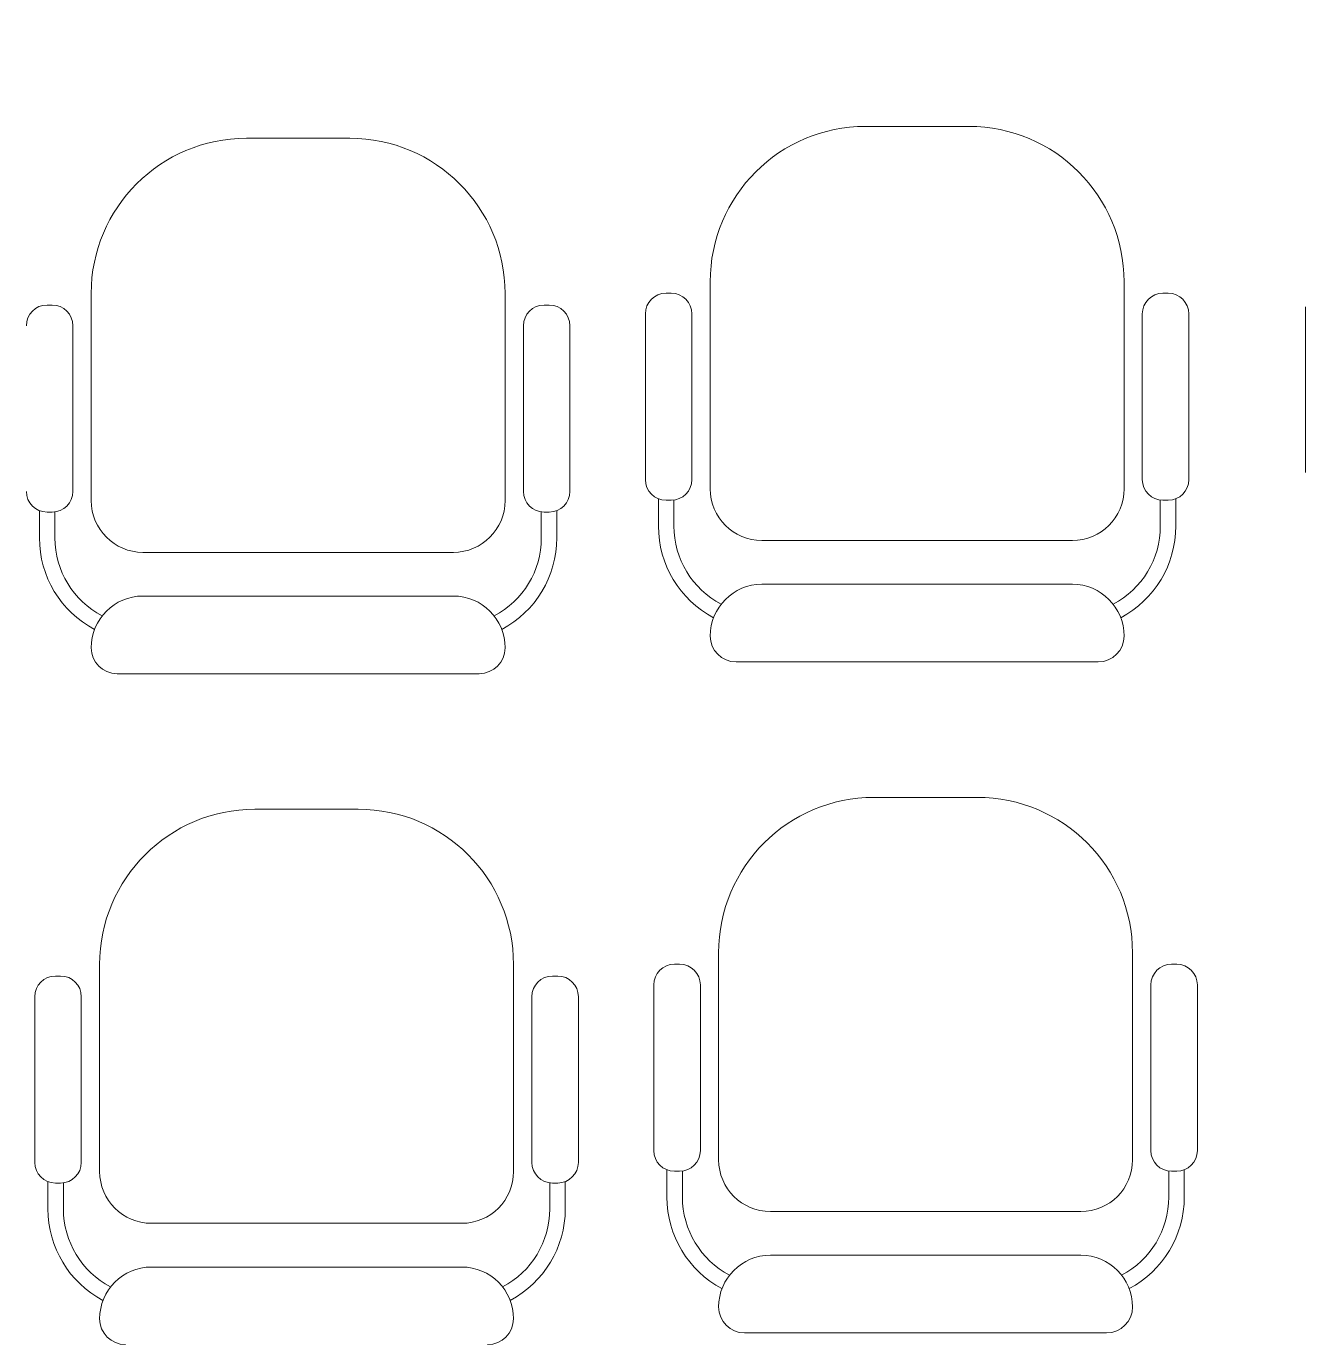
# Model space of a CAD drawing. Header units: millimetres. Extents: x -1911 to 4021, y -174 to 2851.
# Drawn here: x 599.8 to 733.3, y 1539 to 1676.5 of the extents above; entities that cross this region are included whole.
import ezdxf

# ---------------------------------------------------------------- set-up
doc = ezdxf.new("R2010")
doc.units = ezdxf.units.MM
doc.layers.add('ARREDI attrezzature - furniture', color=175, linetype='Continuous', lineweight=9)

msp = doc.modelspace()

# ---------------------------------------------------------------- linework, layer by layer
at = {"color": 2}
for radius in [700.64, 695.64]:
    msp.add_arc((919.42, 1408.43), radius, 2.45403, 177.54597, dxfattribs=at)
at = {"layer": 'ARREDI attrezzature - furniture'}
for p, q in [((698.15, 1666.06), (687.35, 1666.06)), ((698.15, 1666.06), (687.35, 1666.06)), ((698.15, 1666.06), (687.35, 1666.06)), ((698.15, 1666.06), (687.35, 1666.06)), ((698.15, 1666.06), (687.35, 1666.06)), ((698.15, 1666.06), (687.35, 1666.06)), ((633.54, 1664.83), (622.74, 1664.83)), ((633.54, 1664.83), (622.74, 1664.83)), ((633.54, 1664.83), (622.74, 1664.83)), ((633.54, 1664.83), (622.74, 1664.83)), ((633.54, 1664.83), (622.74, 1664.83)), ((633.54, 1664.83), (622.74, 1664.83)), ((671.15, 1649.86), (671.15, 1628.26)), ((671.15, 1649.86), (671.15, 1628.26)), ((671.15, 1649.86), (671.15, 1628.26)), ((671.15, 1649.86), (671.15, 1628.26)), ((671.15, 1649.86), (671.15, 1628.26)), ((671.15, 1649.86), (671.15, 1628.26)), ((714.35, 1628.26), (714.35, 1649.86)), ((714.35, 1628.26), (714.35, 1649.86)), ((714.35, 1628.26), (714.35, 1649.86)), ((714.35, 1628.26), (714.35, 1649.86)), ((714.35, 1628.26), (714.35, 1649.86)), ((714.35, 1628.26), (714.35, 1649.86)), ((606.54, 1648.63), (606.54, 1627.03)), ((606.54, 1648.63), (606.54, 1627.03)), ((606.54, 1648.63), (606.54, 1627.03)), ((606.54, 1648.63), (606.54, 1627.03)), ((606.54, 1648.63), (606.54, 1627.03)), ((606.54, 1648.63), (606.54, 1627.03)), ((649.74, 1627.03), (649.74, 1648.63)), ((649.74, 1627.03), (649.74, 1648.63)), ((649.74, 1627.03), (649.74, 1648.63)), ((649.74, 1627.03), (649.74, 1648.63)), ((649.74, 1627.03), (649.74, 1648.63)), ((649.74, 1627.03), (649.74, 1648.63)), ((667.08, 1648.66), (666.54, 1648.66)), ((667.08, 1648.66), (666.54, 1648.66)), ((667.08, 1648.66), (666.54, 1648.66)), ((667.08, 1648.66), (666.54, 1648.66)), ((667.08, 1648.66), (666.54, 1648.66)), ((667.08, 1648.66), (666.54, 1648.66)), ((718.41, 1648.66), (718.95, 1648.66)), ((718.41, 1648.66), (718.95, 1648.66)), ((718.41, 1648.66), (718.95, 1648.66)), ((718.41, 1648.66), (718.95, 1648.66)), ((718.41, 1648.66), (718.95, 1648.66)), ((718.41, 1648.66), (718.95, 1648.66)), ((602.47, 1647.43), (601.93, 1647.43)), ((602.47, 1647.43), (601.93, 1647.43)), ((602.47, 1647.43), (601.93, 1647.43)), ((602.47, 1647.43), (601.93, 1647.43)), ((602.47, 1647.43), (601.93, 1647.43)), ((602.47, 1647.43), (601.93, 1647.43)), ((653.81, 1647.43), (654.35, 1647.43)), ((653.81, 1647.43), (654.35, 1647.43)), ((653.81, 1647.43), (654.35, 1647.43)), ((653.81, 1647.43), (654.35, 1647.43)), ((653.81, 1647.43), (654.35, 1647.43)), ((653.81, 1647.43), (654.35, 1647.43)), ((664.38, 1646.5), (664.38, 1629.22)), ((664.38, 1646.5), (664.38, 1629.22)), ((664.38, 1646.5), (664.38, 1629.22)), ((664.38, 1646.5), (664.38, 1629.22)), ((664.38, 1646.5), (664.38, 1629.22)), ((664.38, 1646.5), (664.38, 1629.22)), ((669.24, 1629.22), (669.24, 1646.5)), ((669.24, 1629.22), (669.24, 1646.5)), ((669.24, 1629.22), (669.24, 1646.5)), ((669.24, 1629.22), (669.24, 1646.5)), ((669.24, 1629.22), (669.24, 1646.5)), ((669.24, 1629.22), (669.24, 1646.5)), ((716.25, 1629.22), (716.25, 1646.5)), ((716.25, 1629.22), (716.25, 1646.5)), ((716.25, 1629.22), (716.25, 1646.5)), ((716.25, 1629.22), (716.25, 1646.5)), ((716.25, 1629.22), (716.25, 1646.5)), ((716.25, 1629.22), (716.25, 1646.5)), ((721.11, 1646.5), (721.11, 1629.22)), ((721.11, 1646.5), (721.11, 1629.22)), ((721.11, 1646.5), (721.11, 1629.22)), ((721.11, 1646.5), (721.11, 1629.22)), ((721.11, 1646.5), (721.11, 1629.22)), ((721.11, 1646.5), (721.11, 1629.22)), ((733.3, 1647.24), (733.3, 1629.96)), ((733.3, 1647.24), (733.3, 1629.96)), ((733.3, 1647.24), (733.3, 1629.96)), ((733.3, 1647.24), (733.3, 1629.96)), ((733.3, 1647.24), (733.3, 1629.96)), ((733.3, 1647.24), (733.3, 1629.96)), ((604.63, 1627.99), (604.63, 1645.27)), ((604.63, 1627.99), (604.63, 1645.27)), ((604.63, 1627.99), (604.63, 1645.27)), ((604.63, 1627.99), (604.63, 1645.27)), ((604.63, 1627.99), (604.63, 1645.27)), ((604.63, 1627.99), (604.63, 1645.27)), ((651.65, 1627.99), (651.65, 1645.27)), ((651.65, 1627.99), (651.65, 1645.27)), ((651.65, 1627.99), (651.65, 1645.27)), ((651.65, 1627.99), (651.65, 1645.27)), ((651.65, 1627.99), (651.65, 1645.27)), ((651.65, 1627.99), (651.65, 1645.27)), ((656.51, 1645.27), (656.51, 1627.99)), ((656.51, 1645.27), (656.51, 1627.99)), ((656.51, 1645.27), (656.51, 1627.99)), ((656.51, 1645.27), (656.51, 1627.99)), ((656.51, 1645.27), (656.51, 1627.99)), ((656.51, 1645.27), (656.51, 1627.99)), ((665.75, 1624.36), (665.75, 1627.21)), ((665.75, 1624.36), (665.75, 1627.21)), ((665.75, 1624.36), (665.75, 1627.21)), ((665.75, 1624.36), (665.75, 1627.21)), ((665.75, 1624.36), (665.75, 1627.21)), ((665.75, 1624.36), (665.75, 1627.21)), ((666.54, 1627.06), (667.08, 1627.06)), ((666.54, 1627.06), (667.08, 1627.06)), ((666.54, 1627.06), (667.08, 1627.06)), ((666.54, 1627.06), (667.08, 1627.06)), ((666.54, 1627.06), (667.08, 1627.06)), ((666.54, 1627.06), (667.08, 1627.06)), ((667.37, 1624.36), (667.37, 1627.08)), ((667.37, 1624.36), (667.37, 1627.08)), ((667.37, 1624.36), (667.37, 1627.08)), ((667.37, 1624.36), (667.37, 1627.08)), ((667.37, 1624.36), (667.37, 1627.08)), ((667.37, 1624.36), (667.37, 1627.08)), ((718.13, 1624.36), (718.13, 1627.08)), ((718.13, 1624.36), (718.13, 1627.08)), ((718.13, 1624.36), (718.13, 1627.08)), ((718.13, 1624.36), (718.13, 1627.08)), ((718.13, 1624.36), (718.13, 1627.08)), ((718.13, 1624.36), (718.13, 1627.08)), ((718.95, 1627.06), (718.41, 1627.06)), ((718.95, 1627.06), (718.41, 1627.06)), ((718.95, 1627.06), (718.41, 1627.06)), ((718.95, 1627.06), (718.41, 1627.06)), ((718.95, 1627.06), (718.41, 1627.06)), ((718.95, 1627.06), (718.41, 1627.06)), ((719.75, 1624.36), (719.75, 1627.21)), ((719.75, 1624.36), (719.75, 1627.21)), ((719.75, 1624.36), (719.75, 1627.21)), ((719.75, 1624.36), (719.75, 1627.21)), ((719.75, 1624.36), (719.75, 1627.21)), ((719.75, 1624.36), (719.75, 1627.21)), ((601.14, 1623.13), (601.14, 1625.98)), ((601.14, 1623.13), (601.14, 1625.98)), ((601.14, 1623.13), (601.14, 1625.98)), ((601.14, 1623.13), (601.14, 1625.98)), ((601.14, 1623.13), (601.14, 1625.98)), ((601.14, 1623.13), (601.14, 1625.98)), ((601.93, 1625.83), (602.47, 1625.83)), ((601.93, 1625.83), (602.47, 1625.83)), ((601.93, 1625.83), (602.47, 1625.83)), ((601.93, 1625.83), (602.47, 1625.83)), ((601.93, 1625.83), (602.47, 1625.83)), ((601.93, 1625.83), (602.47, 1625.83)), ((602.76, 1623.13), (602.76, 1625.85)), ((602.76, 1623.13), (602.76, 1625.85)), ((602.76, 1623.13), (602.76, 1625.85)), ((602.76, 1623.13), (602.76, 1625.85)), ((602.76, 1623.13), (602.76, 1625.85)), ((602.76, 1623.13), (602.76, 1625.85)), ((653.52, 1623.13), (653.52, 1625.85)), ((653.52, 1623.13), (653.52, 1625.85)), ((653.52, 1623.13), (653.52, 1625.85)), ((653.52, 1623.13), (653.52, 1625.85)), ((653.52, 1623.13), (653.52, 1625.85)), ((653.52, 1623.13), (653.52, 1625.85)), ((654.35, 1625.83), (653.81, 1625.83)), ((654.35, 1625.83), (653.81, 1625.83)), ((654.35, 1625.83), (653.81, 1625.83)), ((654.35, 1625.83), (653.81, 1625.83)), ((654.35, 1625.83), (653.81, 1625.83)), ((654.35, 1625.83), (653.81, 1625.83)), ((655.14, 1623.13), (655.14, 1625.98)), ((655.14, 1623.13), (655.14, 1625.98)), ((655.14, 1623.13), (655.14, 1625.98)), ((655.14, 1623.13), (655.14, 1625.98)), ((655.14, 1623.13), (655.14, 1625.98)), ((655.14, 1623.13), (655.14, 1625.98)), ((611.94, 1621.63), (644.34, 1621.63)), ((611.94, 1621.63), (644.34, 1621.63)), ((611.94, 1621.63), (644.34, 1621.63)), ((611.94, 1621.63), (644.34, 1621.63)), ((611.94, 1621.63), (644.34, 1621.63)), ((611.94, 1621.63), (644.34, 1621.63)), ((676.55, 1622.86), (708.95, 1622.86)), ((676.55, 1622.86), (708.95, 1622.86)), ((676.55, 1622.86), (708.95, 1622.86)), ((676.55, 1622.86), (708.95, 1622.86)), ((676.55, 1622.86), (708.95, 1622.86)), ((676.55, 1622.86), (708.95, 1622.86)), ((708.95, 1618.3), (676.55, 1618.3)), ((708.95, 1618.3), (676.55, 1618.3)), ((708.95, 1618.3), (676.55, 1618.3)), ((708.95, 1618.3), (676.55, 1618.3)), ((708.95, 1618.3), (676.55, 1618.3)), ((708.95, 1618.3), (676.55, 1618.3)), ((644.34, 1617.07), (611.94, 1617.07)), ((644.34, 1617.07), (611.94, 1617.07)), ((644.34, 1617.07), (611.94, 1617.07)), ((644.34, 1617.07), (611.94, 1617.07)), ((644.34, 1617.07), (611.94, 1617.07)), ((644.34, 1617.07), (611.94, 1617.07)), ((671.15, 1612.9), (671.15, 1612.9)), ((671.15, 1612.9), (671.15, 1612.9)), ((671.15, 1612.9), (671.15, 1612.9)), ((714.35, 1612.9), (714.35, 1612.9)), ((714.35, 1612.9), (714.35, 1612.9)), ((714.35, 1612.9), (714.35, 1612.9)), ((606.54, 1611.67), (606.54, 1611.67)), ((606.54, 1611.67), (606.54, 1611.67)), ((606.54, 1611.67), (606.54, 1611.67)), ((649.74, 1611.67), (649.74, 1611.67)), ((649.74, 1611.67), (649.74, 1611.67)), ((649.74, 1611.67), (649.74, 1611.67)), ((673.85, 1610.2), (711.65, 1610.2)), ((673.85, 1610.2), (711.65, 1610.2)), ((673.85, 1610.2), (711.65, 1610.2)), ((673.85, 1610.2), (711.65, 1610.2)), ((609.24, 1608.97), (647.04, 1608.97)), ((609.24, 1608.97), (647.04, 1608.97)), ((609.24, 1608.97), (647.04, 1608.97)), ((609.24, 1608.97), (647.04, 1608.97)), ((699.03, 1596.06), (688.23, 1596.06)), ((699.03, 1596.06), (688.23, 1596.06)), ((699.03, 1596.06), (688.23, 1596.06)), ((699.03, 1596.06), (688.23, 1596.06)), ((699.03, 1596.06), (688.23, 1596.06)), ((699.03, 1596.06), (688.23, 1596.06)), ((634.42, 1594.83), (623.62, 1594.83)), ((634.42, 1594.83), (623.62, 1594.83)), ((634.42, 1594.83), (623.62, 1594.83)), ((634.42, 1594.83), (623.62, 1594.83)), ((634.42, 1594.83), (623.62, 1594.83)), ((634.42, 1594.83), (623.62, 1594.83)), ((672.03, 1579.86), (672.03, 1558.26)), ((672.03, 1579.86), (672.03, 1558.26)), ((672.03, 1579.86), (672.03, 1558.26)), ((672.03, 1579.86), (672.03, 1558.26)), ((672.03, 1579.86), (672.03, 1558.26)), ((672.03, 1579.86), (672.03, 1558.26)), ((715.23, 1558.26), (715.23, 1579.86)), ((715.23, 1558.26), (715.23, 1579.86)), ((715.23, 1558.26), (715.23, 1579.86)), ((715.23, 1558.26), (715.23, 1579.86)), ((715.23, 1558.26), (715.23, 1579.86)), ((715.23, 1558.26), (715.23, 1579.86)), ((607.42, 1578.63), (607.42, 1557.03)), ((607.42, 1578.63), (607.42, 1557.03)), ((607.42, 1578.63), (607.42, 1557.03)), ((607.42, 1578.63), (607.42, 1557.03)), ((607.42, 1578.63), (607.42, 1557.03)), ((607.42, 1578.63), (607.42, 1557.03)), ((650.62, 1557.03), (650.62, 1578.63)), ((650.62, 1557.03), (650.62, 1578.63)), ((650.62, 1557.03), (650.62, 1578.63)), ((650.62, 1557.03), (650.62, 1578.63)), ((650.62, 1557.03), (650.62, 1578.63)), ((650.62, 1557.03), (650.62, 1578.63)), ((667.96, 1578.66), (667.42, 1578.66)), ((667.96, 1578.66), (667.42, 1578.66)), ((667.96, 1578.66), (667.42, 1578.66)), ((667.96, 1578.66), (667.42, 1578.66)), ((667.96, 1578.66), (667.42, 1578.66)), ((667.96, 1578.66), (667.42, 1578.66)), ((719.3, 1578.66), (719.84, 1578.66)), ((719.3, 1578.66), (719.84, 1578.66)), ((719.3, 1578.66), (719.84, 1578.66)), ((719.3, 1578.66), (719.84, 1578.66)), ((719.3, 1578.66), (719.84, 1578.66)), ((719.3, 1578.66), (719.84, 1578.66)), ((603.35, 1577.43), (602.81, 1577.43)), ((603.35, 1577.43), (602.81, 1577.43)), ((603.35, 1577.43), (602.81, 1577.43)), ((603.35, 1577.43), (602.81, 1577.43)), ((603.35, 1577.43), (602.81, 1577.43)), ((603.35, 1577.43), (602.81, 1577.43)), ((654.69, 1577.43), (655.23, 1577.43)), ((654.69, 1577.43), (655.23, 1577.43)), ((654.69, 1577.43), (655.23, 1577.43)), ((654.69, 1577.43), (655.23, 1577.43)), ((654.69, 1577.43), (655.23, 1577.43)), ((654.69, 1577.43), (655.23, 1577.43)), ((665.26, 1576.5), (665.26, 1559.22)), ((665.26, 1576.5), (665.26, 1559.22)), ((665.26, 1576.5), (665.26, 1559.22)), ((665.26, 1576.5), (665.26, 1559.22)), ((665.26, 1576.5), (665.26, 1559.22)), ((665.26, 1576.5), (665.26, 1559.22)), ((670.12, 1559.22), (670.12, 1576.5)), ((670.12, 1559.22), (670.12, 1576.5)), ((670.12, 1559.22), (670.12, 1576.5)), ((670.12, 1559.22), (670.12, 1576.5)), ((670.12, 1559.22), (670.12, 1576.5)), ((670.12, 1559.22), (670.12, 1576.5)), ((717.14, 1559.22), (717.14, 1576.5)), ((717.14, 1559.22), (717.14, 1576.5)), ((717.14, 1559.22), (717.14, 1576.5)), ((717.14, 1559.22), (717.14, 1576.5)), ((717.14, 1559.22), (717.14, 1576.5)), ((717.14, 1559.22), (717.14, 1576.5)), ((722, 1576.5), (722, 1559.22)), ((722, 1576.5), (722, 1559.22)), ((722, 1576.5), (722, 1559.22)), ((722, 1576.5), (722, 1559.22)), ((722, 1576.5), (722, 1559.22)), ((722, 1576.5), (722, 1559.22)), ((600.65, 1575.27), (600.65, 1557.99)), ((600.65, 1575.27), (600.65, 1557.99)), ((600.65, 1575.27), (600.65, 1557.99)), ((600.65, 1575.27), (600.65, 1557.99)), ((600.65, 1575.27), (600.65, 1557.99)), ((600.65, 1575.27), (600.65, 1557.99)), ((605.51, 1557.99), (605.51, 1575.27)), ((605.51, 1557.99), (605.51, 1575.27)), ((605.51, 1557.99), (605.51, 1575.27)), ((605.51, 1557.99), (605.51, 1575.27)), ((605.51, 1557.99), (605.51, 1575.27)), ((605.51, 1557.99), (605.51, 1575.27)), ((652.53, 1557.99), (652.53, 1575.27)), ((652.53, 1557.99), (652.53, 1575.27)), ((652.53, 1557.99), (652.53, 1575.27)), ((652.53, 1557.99), (652.53, 1575.27)), ((652.53, 1557.99), (652.53, 1575.27)), ((652.53, 1557.99), (652.53, 1575.27)), ((657.39, 1575.27), (657.39, 1557.99)), ((657.39, 1575.27), (657.39, 1557.99)), ((657.39, 1575.27), (657.39, 1557.99)), ((657.39, 1575.27), (657.39, 1557.99)), ((657.39, 1575.27), (657.39, 1557.99)), ((657.39, 1575.27), (657.39, 1557.99)), ((666.63, 1554.36), (666.63, 1557.21)), ((666.63, 1554.36), (666.63, 1557.21)), ((666.63, 1554.36), (666.63, 1557.21)), ((666.63, 1554.36), (666.63, 1557.21)), ((666.63, 1554.36), (666.63, 1557.21)), ((666.63, 1554.36), (666.63, 1557.21)), ((667.42, 1557.06), (667.96, 1557.06)), ((667.42, 1557.06), (667.96, 1557.06)), ((667.42, 1557.06), (667.96, 1557.06)), ((667.42, 1557.06), (667.96, 1557.06)), ((667.42, 1557.06), (667.96, 1557.06)), ((667.42, 1557.06), (667.96, 1557.06)), ((668.25, 1554.36), (668.25, 1557.08)), ((668.25, 1554.36), (668.25, 1557.08)), ((668.25, 1554.36), (668.25, 1557.08)), ((668.25, 1554.36), (668.25, 1557.08)), ((668.25, 1554.36), (668.25, 1557.08)), ((668.25, 1554.36), (668.25, 1557.08)), ((719.01, 1554.36), (719.01, 1557.08)), ((719.01, 1554.36), (719.01, 1557.08)), ((719.01, 1554.36), (719.01, 1557.08)), ((719.01, 1554.36), (719.01, 1557.08)), ((719.01, 1554.36), (719.01, 1557.08)), ((719.01, 1554.36), (719.01, 1557.08)), ((719.84, 1557.06), (719.3, 1557.06)), ((719.84, 1557.06), (719.3, 1557.06)), ((719.84, 1557.06), (719.3, 1557.06)), ((719.84, 1557.06), (719.3, 1557.06)), ((719.84, 1557.06), (719.3, 1557.06)), ((719.84, 1557.06), (719.3, 1557.06)), ((720.63, 1554.36), (720.63, 1557.21)), ((720.63, 1554.36), (720.63, 1557.21)), ((720.63, 1554.36), (720.63, 1557.21)), ((720.63, 1554.36), (720.63, 1557.21)), ((720.63, 1554.36), (720.63, 1557.21)), ((720.63, 1554.36), (720.63, 1557.21)), ((602.02, 1553.13), (602.02, 1555.98)), ((602.02, 1553.13), (602.02, 1555.98)), ((602.02, 1553.13), (602.02, 1555.98)), ((602.02, 1553.13), (602.02, 1555.98)), ((602.02, 1553.13), (602.02, 1555.98)), ((602.02, 1553.13), (602.02, 1555.98)), ((602.81, 1555.83), (603.35, 1555.83)), ((602.81, 1555.83), (603.35, 1555.83)), ((602.81, 1555.83), (603.35, 1555.83)), ((602.81, 1555.83), (603.35, 1555.83)), ((602.81, 1555.83), (603.35, 1555.83)), ((602.81, 1555.83), (603.35, 1555.83)), ((603.64, 1553.13), (603.64, 1555.85)), ((603.64, 1553.13), (603.64, 1555.85)), ((603.64, 1553.13), (603.64, 1555.85)), ((603.64, 1553.13), (603.64, 1555.85)), ((603.64, 1553.13), (603.64, 1555.85)), ((603.64, 1553.13), (603.64, 1555.85)), ((654.4, 1553.13), (654.4, 1555.85)), ((654.4, 1553.13), (654.4, 1555.85)), ((654.4, 1553.13), (654.4, 1555.85)), ((654.4, 1553.13), (654.4, 1555.85)), ((654.4, 1553.13), (654.4, 1555.85)), ((654.4, 1553.13), (654.4, 1555.85)), ((655.23, 1555.83), (654.69, 1555.83)), ((655.23, 1555.83), (654.69, 1555.83)), ((655.23, 1555.83), (654.69, 1555.83)), ((655.23, 1555.83), (654.69, 1555.83)), ((655.23, 1555.83), (654.69, 1555.83)), ((655.23, 1555.83), (654.69, 1555.83)), ((656.02, 1553.13), (656.02, 1555.98)), ((656.02, 1553.13), (656.02, 1555.98)), ((656.02, 1553.13), (656.02, 1555.98)), ((656.02, 1553.13), (656.02, 1555.98)), ((656.02, 1553.13), (656.02, 1555.98)), ((656.02, 1553.13), (656.02, 1555.98)), ((677.43, 1552.86), (709.83, 1552.86)), ((677.43, 1552.86), (709.83, 1552.86)), ((677.43, 1552.86), (709.83, 1552.86)), ((677.43, 1552.86), (709.83, 1552.86)), ((677.43, 1552.86), (709.83, 1552.86)), ((677.43, 1552.86), (709.83, 1552.86)), ((612.82, 1551.63), (645.22, 1551.63)), ((612.82, 1551.63), (645.22, 1551.63)), ((612.82, 1551.63), (645.22, 1551.63)), ((612.82, 1551.63), (645.22, 1551.63)), ((612.82, 1551.63), (645.22, 1551.63)), ((612.82, 1551.63), (645.22, 1551.63)), ((709.83, 1548.3), (677.43, 1548.3)), ((709.83, 1548.3), (677.43, 1548.3)), ((709.83, 1548.3), (677.43, 1548.3)), ((709.83, 1548.3), (677.43, 1548.3)), ((709.83, 1548.3), (677.43, 1548.3)), ((709.83, 1548.3), (677.43, 1548.3)), ((645.22, 1547.07), (612.82, 1547.07)), ((645.22, 1547.07), (612.82, 1547.07)), ((645.22, 1547.07), (612.82, 1547.07)), ((645.22, 1547.07), (612.82, 1547.07)), ((645.22, 1547.07), (612.82, 1547.07)), ((645.22, 1547.07), (612.82, 1547.07)), ((672.03, 1542.9), (672.03, 1542.9)), ((672.03, 1542.9), (672.03, 1542.9)), ((672.03, 1542.9), (672.03, 1542.9)), ((715.23, 1542.9), (715.23, 1542.9)), ((715.23, 1542.9), (715.23, 1542.9)), ((715.23, 1542.9), (715.23, 1542.9)), ((607.42, 1541.67), (607.42, 1541.67)), ((607.42, 1541.67), (607.42, 1541.67)), ((607.42, 1541.67), (607.42, 1541.67)), ((650.62, 1541.67), (650.62, 1541.67)), ((650.62, 1541.67), (650.62, 1541.67)), ((650.62, 1541.67), (650.62, 1541.67)), ((674.73, 1540.2), (712.53, 1540.2)), ((674.73, 1540.2), (712.53, 1540.2)), ((674.73, 1540.2), (712.53, 1540.2)), ((674.73, 1540.2), (712.53, 1540.2))]:
    msp.add_line(p, q, dxfattribs=at)
for centre, radius, start, end in [((687.35, 1649.86), 16.2, 90, 180), ((687.35, 1649.86), 16.2, 90, 180), ((687.35, 1649.86), 16.2, 90, 180), ((687.35, 1649.86), 16.2, 90, 180), ((687.35, 1649.86), 16.2, 90, 180), ((687.35, 1649.86), 16.2, 90, 180), ((698.15, 1649.86), 16.2, 0, 90), ((698.15, 1649.86), 16.2, 0, 90), ((698.15, 1649.86), 16.2, 0, 90), ((698.15, 1649.86), 16.2, 0, 90), ((698.15, 1649.86), 16.2, 0, 90), ((698.15, 1649.86), 16.2, 0, 90), ((622.74, 1648.63), 16.2, 90, 180), ((622.74, 1648.63), 16.2, 90, 180), ((622.74, 1648.63), 16.2, 90, 180), ((622.74, 1648.63), 16.2, 90, 180), ((622.74, 1648.63), 16.2, 90, 180), ((622.74, 1648.63), 16.2, 90, 180), ((633.54, 1648.63), 16.2, 0, 90), ((633.54, 1648.63), 16.2, 0, 90), ((633.54, 1648.63), 16.2, 0, 90), ((633.54, 1648.63), 16.2, 0, 90), ((633.54, 1648.63), 16.2, 0, 90), ((633.54, 1648.63), 16.2, 0, 90), ((666.54, 1646.5), 2.16, 90, 180), ((666.54, 1646.5), 2.16, 90, 180), ((666.54, 1646.5), 2.16, 90, 180), ((666.54, 1646.5), 2.16, 90, 180), ((666.54, 1646.5), 2.16, 90, 180), ((666.54, 1646.5), 2.16, 90, 180), ((667.08, 1646.5), 2.16, 0, 90), ((667.08, 1646.5), 2.16, 0, 90), ((667.08, 1646.5), 2.16, 0, 90), ((667.08, 1646.5), 2.16, 0, 90), ((667.08, 1646.5), 2.16, 0, 90), ((667.08, 1646.5), 2.16, 0, 90), ((718.41, 1646.5), 2.16, 90, 180), ((718.41, 1646.5), 2.16, 90, 180), ((718.41, 1646.5), 2.16, 90, 180), ((718.41, 1646.5), 2.16, 90, 180), ((718.41, 1646.5), 2.16, 90, 180), ((718.41, 1646.5), 2.16, 90, 180), ((718.95, 1646.5), 2.16, 0, 90), ((718.95, 1646.5), 2.16, 0, 90), ((718.95, 1646.5), 2.16, 0, 90), ((718.95, 1646.5), 2.16, 0, 90), ((718.95, 1646.5), 2.16, 0, 90), ((718.95, 1646.5), 2.16, 0, 90), ((601.93, 1645.27), 2.16, 90, 180), ((601.93, 1645.27), 2.16, 90, 180), ((601.93, 1645.27), 2.16, 90, 180), ((601.93, 1645.27), 2.16, 90, 180), ((601.93, 1645.27), 2.16, 90, 180), ((601.93, 1645.27), 2.16, 90, 180), ((602.47, 1645.27), 2.16, 0, 90), ((602.47, 1645.27), 2.16, 0, 90), ((602.47, 1645.27), 2.16, 0, 90), ((602.47, 1645.27), 2.16, 0, 90), ((602.47, 1645.27), 2.16, 0, 90), ((602.47, 1645.27), 2.16, 0, 90), ((653.81, 1645.27), 2.16, 90, 180), ((653.81, 1645.27), 2.16, 90, 180), ((653.81, 1645.27), 2.16, 90, 180), ((653.81, 1645.27), 2.16, 90, 180), ((653.81, 1645.27), 2.16, 90, 180), ((653.81, 1645.27), 2.16, 90, 180), ((654.35, 1645.27), 2.16, 0, 90), ((654.35, 1645.27), 2.16, 0, 90), ((654.35, 1645.27), 2.16, 0, 90), ((654.35, 1645.27), 2.16, 0, 90), ((654.35, 1645.27), 2.16, 0, 90), ((654.35, 1645.27), 2.16, 0, 90), ((666.54, 1629.22), 2.16, 180, 270), ((666.54, 1629.22), 2.16, 180, 270), ((666.54, 1629.22), 2.16, 180, 270), ((666.54, 1629.22), 2.16, 180, 270), ((666.54, 1629.22), 2.16, 180, 270), ((666.54, 1629.22), 2.16, 180, 270), ((667.08, 1629.22), 2.16, 270, 0), ((667.08, 1629.22), 2.16, 270, 0), ((667.08, 1629.22), 2.16, 270, 0), ((667.08, 1629.22), 2.16, 270, 0), ((667.08, 1629.22), 2.16, 270, 0), ((667.08, 1629.22), 2.16, 270, 0), ((718.41, 1629.22), 2.16, 180, 270), ((718.41, 1629.22), 2.16, 180, 270), ((718.41, 1629.22), 2.16, 180, 270), ((718.41, 1629.22), 2.16, 180, 270), ((718.41, 1629.22), 2.16, 180, 270), ((718.41, 1629.22), 2.16, 180, 270), ((718.95, 1629.22), 2.16, 270, 0), ((718.95, 1629.22), 2.16, 270, 0), ((718.95, 1629.22), 2.16, 270, 0), ((718.95, 1629.22), 2.16, 270, 0), ((718.95, 1629.22), 2.16, 270, 0), ((718.95, 1629.22), 2.16, 270, 0), ((601.93, 1627.99), 2.16, 180, 270), ((601.93, 1627.99), 2.16, 180, 270), ((601.93, 1627.99), 2.16, 180, 270), ((601.93, 1627.99), 2.16, 180, 270), ((601.93, 1627.99), 2.16, 180, 270), ((601.93, 1627.99), 2.16, 180, 270), ((602.47, 1627.99), 2.16, 270, 0), ((602.47, 1627.99), 2.16, 270, 0), ((602.47, 1627.99), 2.16, 270, 0), ((602.47, 1627.99), 2.16, 270, 0), ((602.47, 1627.99), 2.16, 270, 0), ((602.47, 1627.99), 2.16, 270, 0), ((611.94, 1627.03), 5.4, 180, 270), ((611.94, 1627.03), 5.4, 180, 270), ((611.94, 1627.03), 5.4, 180, 270), ((611.94, 1627.03), 5.4, 180, 270), ((611.94, 1627.03), 5.4, 180, 270), ((611.94, 1627.03), 5.4, 180, 270), ((644.34, 1627.03), 5.4, 270, 360), ((644.34, 1627.03), 5.4, 270, 360), ((644.34, 1627.03), 5.4, 270, 360), ((644.34, 1627.03), 5.4, 270, 360), ((644.34, 1627.03), 5.4, 270, 360), ((644.34, 1627.03), 5.4, 270, 360), ((653.81, 1627.99), 2.16, 180, 270), ((653.81, 1627.99), 2.16, 180, 270), ((653.81, 1627.99), 2.16, 180, 270), ((653.81, 1627.99), 2.16, 180, 270), ((653.81, 1627.99), 2.16, 180, 270), ((653.81, 1627.99), 2.16, 180, 270), ((654.35, 1627.99), 2.16, 270, 0), ((654.35, 1627.99), 2.16, 270, 0), ((654.35, 1627.99), 2.16, 270, 0), ((654.35, 1627.99), 2.16, 270, 0), ((654.35, 1627.99), 2.16, 270, 0), ((654.35, 1627.99), 2.16, 270, 0), ((676.55, 1628.26), 5.4, 180, 270), ((676.55, 1628.26), 5.4, 180, 270), ((676.55, 1628.26), 5.4, 180, 270), ((676.55, 1628.26), 5.4, 180, 270), ((676.55, 1628.26), 5.4, 180, 270), ((676.55, 1628.26), 5.4, 180, 270), ((708.95, 1628.26), 5.4, 270, 360), ((708.95, 1628.26), 5.4, 270, 360), ((708.95, 1628.26), 5.4, 270, 360), ((708.95, 1628.26), 5.4, 270, 360), ((708.95, 1628.26), 5.4, 270, 360), ((708.95, 1628.26), 5.4, 270, 360), ((676.55, 1624.36), 10.8, 180, 242.1194), ((676.55, 1624.36), 10.8, 180, 242.1194), ((676.55, 1624.36), 10.8, 180, 242.1194), ((676.55, 1624.36), 10.8, 180, 242.1194), ((676.55, 1624.36), 10.8, 180, 242.1194), ((676.55, 1624.36), 10.8, 180, 242.1194), ((676.55, 1624.36), 9.18, 180, 242.3805), ((676.55, 1624.36), 9.18, 180, 242.3805), ((676.55, 1624.36), 9.18, 180, 242.3805), ((676.55, 1624.36), 9.18, 180, 242.3805), ((676.55, 1624.36), 9.18, 180, 242.3805), ((676.55, 1624.36), 9.18, 180, 242.3805), ((708.95, 1624.36), 9.18, 297.6195, 0), ((708.95, 1624.36), 9.18, 297.6195, 0), ((708.95, 1624.36), 9.18, 297.6195, 0), ((708.95, 1624.36), 9.18, 297.6195, 0), ((708.95, 1624.36), 9.18, 297.6195, 0), ((708.95, 1624.36), 9.18, 297.6195, 0), ((708.95, 1624.36), 10.8, 297.8806, 0), ((708.95, 1624.36), 10.8, 297.8806, 0), ((708.95, 1624.36), 10.8, 297.8806, 0), ((708.95, 1624.36), 10.8, 297.8806, 0), ((708.95, 1624.36), 10.8, 297.8806, 0), ((708.95, 1624.36), 10.8, 297.8806, 0), ((611.94, 1623.13), 10.8, 180, 242.1194), ((611.94, 1623.13), 10.8, 180, 242.1194), ((611.94, 1623.13), 10.8, 180, 242.1194), ((611.94, 1623.13), 10.8, 180, 242.1194), ((611.94, 1623.13), 10.8, 180, 242.1194), ((611.94, 1623.13), 10.8, 180, 242.1194), ((611.94, 1623.13), 9.18, 180, 242.3805), ((611.94, 1623.13), 9.18, 180, 242.3805), ((611.94, 1623.13), 9.18, 180, 242.3805), ((611.94, 1623.13), 9.18, 180, 242.3805), ((611.94, 1623.13), 9.18, 180, 242.3805), ((611.94, 1623.13), 9.18, 180, 242.3805), ((644.34, 1623.13), 9.18, 297.6195, 0), ((644.34, 1623.13), 9.18, 297.6195, 0), ((644.34, 1623.13), 9.18, 297.6195, 0), ((644.34, 1623.13), 9.18, 297.6195, 0), ((644.34, 1623.13), 9.18, 297.6195, 0), ((644.34, 1623.13), 9.18, 297.6195, 0), ((644.34, 1623.13), 10.8, 297.8806, 0), ((644.34, 1623.13), 10.8, 297.8806, 0), ((644.34, 1623.13), 10.8, 297.8806, 0), ((644.34, 1623.13), 10.8, 297.8806, 0), ((644.34, 1623.13), 10.8, 297.8806, 0), ((644.34, 1623.13), 10.8, 297.8806, 0), ((676.55, 1612.9), 5.4, 90, 180), ((676.55, 1612.9), 5.4, 90, 180), ((676.55, 1612.9), 5.4, 90, 180), ((676.55, 1612.9), 5.4, 90, 180), ((676.55, 1612.9), 5.4, 90, 180), ((676.55, 1612.9), 5.4, 90, 180), ((708.95, 1612.9), 5.4, 0, 90), ((708.95, 1612.9), 5.4, 0, 90), ((708.95, 1612.9), 5.4, 0, 90), ((708.95, 1612.9), 5.4, 0, 90), ((708.95, 1612.9), 5.4, 0, 90), ((708.95, 1612.9), 5.4, 0, 90), ((611.94, 1611.67), 5.4, 90, 180), ((611.94, 1611.67), 5.4, 90, 180), ((611.94, 1611.67), 5.4, 90, 180), ((611.94, 1611.67), 5.4, 90, 180), ((611.94, 1611.67), 5.4, 90, 180), ((611.94, 1611.67), 5.4, 90, 180), ((644.34, 1611.67), 5.4, 0, 90), ((644.34, 1611.67), 5.4, 0, 90), ((644.34, 1611.67), 5.4, 0, 90), ((644.34, 1611.67), 5.4, 0, 90), ((644.34, 1611.67), 5.4, 0, 90), ((644.34, 1611.67), 5.4, 0, 90), ((673.85, 1612.9), 2.7, 180, 270), ((673.85, 1612.9), 2.7, 180, 270), ((673.85, 1612.9), 2.7, 180, 270), ((673.85, 1612.9), 2.7, 180, 270), ((711.65, 1612.9), 2.7, 270, 360), ((711.65, 1612.9), 2.7, 270, 360), ((711.65, 1612.9), 2.7, 270, 360), ((711.65, 1612.9), 2.7, 270, 360), ((609.24, 1611.67), 2.7, 180, 270), ((609.24, 1611.67), 2.7, 180, 270), ((609.24, 1611.67), 2.7, 180, 270), ((647.04, 1611.67), 2.7, 270, 360), ((647.04, 1611.67), 2.7, 270, 360), ((647.04, 1611.67), 2.7, 270, 360), ((647.04, 1611.67), 2.7, 270, 360), ((688.23, 1579.86), 16.2, 90, 180), ((688.23, 1579.86), 16.2, 90, 180), ((688.23, 1579.86), 16.2, 90, 180), ((688.23, 1579.86), 16.2, 90, 180), ((688.23, 1579.86), 16.2, 90, 180), ((688.23, 1579.86), 16.2, 90, 180), ((699.03, 1579.86), 16.2, 0, 90), ((699.03, 1579.86), 16.2, 0, 90), ((699.03, 1579.86), 16.2, 0, 90), ((699.03, 1579.86), 16.2, 0, 90), ((699.03, 1579.86), 16.2, 0, 90), ((699.03, 1579.86), 16.2, 0, 90), ((623.62, 1578.63), 16.2, 90, 180), ((623.62, 1578.63), 16.2, 90, 180), ((623.62, 1578.63), 16.2, 90, 180), ((623.62, 1578.63), 16.2, 90, 180), ((623.62, 1578.63), 16.2, 90, 180), ((623.62, 1578.63), 16.2, 90, 180), ((634.42, 1578.63), 16.2, 0, 90), ((634.42, 1578.63), 16.2, 0, 90), ((634.42, 1578.63), 16.2, 0, 90), ((634.42, 1578.63), 16.2, 0, 90), ((634.42, 1578.63), 16.2, 0, 90), ((634.42, 1578.63), 16.2, 0, 90), ((667.42, 1576.5), 2.16, 90, 180), ((667.42, 1576.5), 2.16, 90, 180), ((667.42, 1576.5), 2.16, 90, 180), ((667.42, 1576.5), 2.16, 90, 180), ((667.42, 1576.5), 2.16, 90, 180), ((667.42, 1576.5), 2.16, 90, 180), ((667.96, 1576.5), 2.16, 0, 90), ((667.96, 1576.5), 2.16, 0, 90), ((667.96, 1576.5), 2.16, 0, 90), ((667.96, 1576.5), 2.16, 0, 90), ((667.96, 1576.5), 2.16, 0, 90), ((667.96, 1576.5), 2.16, 0, 90), ((719.3, 1576.5), 2.16, 90, 180), ((719.3, 1576.5), 2.16, 90, 180), ((719.3, 1576.5), 2.16, 90, 180), ((719.3, 1576.5), 2.16, 90, 180), ((719.3, 1576.5), 2.16, 90, 180), ((719.3, 1576.5), 2.16, 90, 180), ((719.84, 1576.5), 2.16, 0, 90), ((719.84, 1576.5), 2.16, 0, 90), ((719.84, 1576.5), 2.16, 0, 90), ((719.84, 1576.5), 2.16, 0, 90), ((719.84, 1576.5), 2.16, 0, 90), ((719.84, 1576.5), 2.16, 0, 90), ((602.81, 1575.27), 2.16, 90, 180), ((602.81, 1575.27), 2.16, 90, 180), ((602.81, 1575.27), 2.16, 90, 180), ((602.81, 1575.27), 2.16, 90, 180), ((602.81, 1575.27), 2.16, 90, 180), ((602.81, 1575.27), 2.16, 90, 180), ((603.35, 1575.27), 2.16, 0, 90), ((603.35, 1575.27), 2.16, 0, 90), ((603.35, 1575.27), 2.16, 0, 90), ((603.35, 1575.27), 2.16, 0, 90), ((603.35, 1575.27), 2.16, 0, 90), ((603.35, 1575.27), 2.16, 0, 90), ((654.69, 1575.27), 2.16, 90, 180), ((654.69, 1575.27), 2.16, 90, 180), ((654.69, 1575.27), 2.16, 90, 180), ((654.69, 1575.27), 2.16, 90, 180), ((654.69, 1575.27), 2.16, 90, 180), ((654.69, 1575.27), 2.16, 90, 180), ((655.23, 1575.27), 2.16, 0, 90), ((655.23, 1575.27), 2.16, 0, 90), ((655.23, 1575.27), 2.16, 0, 90), ((655.23, 1575.27), 2.16, 0, 90), ((655.23, 1575.27), 2.16, 0, 90), ((655.23, 1575.27), 2.16, 0, 90), ((667.42, 1559.22), 2.16, 180, 270), ((667.42, 1559.22), 2.16, 180, 270), ((667.42, 1559.22), 2.16, 180, 270), ((667.42, 1559.22), 2.16, 180, 270), ((667.42, 1559.22), 2.16, 180, 270), ((667.42, 1559.22), 2.16, 180, 270), ((667.96, 1559.22), 2.16, 270, 0), ((667.96, 1559.22), 2.16, 270, 0), ((667.96, 1559.22), 2.16, 270, 0), ((667.96, 1559.22), 2.16, 270, 0), ((667.96, 1559.22), 2.16, 270, 0), ((667.96, 1559.22), 2.16, 270, 0), ((677.43, 1558.26), 5.4, 180, 270), ((677.43, 1558.26), 5.4, 180, 270), ((677.43, 1558.26), 5.4, 180, 270), ((677.43, 1558.26), 5.4, 180, 270), ((677.43, 1558.26), 5.4, 180, 270), ((677.43, 1558.26), 5.4, 180, 270), ((709.83, 1558.26), 5.4, 270, 360), ((709.83, 1558.26), 5.4, 270, 360), ((709.83, 1558.26), 5.4, 270, 360), ((709.83, 1558.26), 5.4, 270, 360), ((709.83, 1558.26), 5.4, 270, 360), ((709.83, 1558.26), 5.4, 270, 360), ((719.3, 1559.22), 2.16, 180, 270), ((719.3, 1559.22), 2.16, 180, 270), ((719.3, 1559.22), 2.16, 180, 270), ((719.3, 1559.22), 2.16, 180, 270), ((719.3, 1559.22), 2.16, 180, 270), ((719.3, 1559.22), 2.16, 180, 270), ((719.84, 1559.22), 2.16, 270, 0), ((719.84, 1559.22), 2.16, 270, 0), ((719.84, 1559.22), 2.16, 270, 0), ((719.84, 1559.22), 2.16, 270, 0), ((719.84, 1559.22), 2.16, 270, 0), ((719.84, 1559.22), 2.16, 270, 0), ((602.81, 1557.99), 2.16, 180, 270), ((602.81, 1557.99), 2.16, 180, 270), ((602.81, 1557.99), 2.16, 180, 270), ((602.81, 1557.99), 2.16, 180, 270), ((602.81, 1557.99), 2.16, 180, 270), ((602.81, 1557.99), 2.16, 180, 270), ((603.35, 1557.99), 2.16, 270, 0), ((603.35, 1557.99), 2.16, 270, 0), ((603.35, 1557.99), 2.16, 270, 0), ((603.35, 1557.99), 2.16, 270, 0), ((603.35, 1557.99), 2.16, 270, 0), ((603.35, 1557.99), 2.16, 270, 0), ((612.82, 1557.03), 5.4, 180, 270), ((612.82, 1557.03), 5.4, 180, 270), ((612.82, 1557.03), 5.4, 180, 270), ((612.82, 1557.03), 5.4, 180, 270), ((612.82, 1557.03), 5.4, 180, 270), ((612.82, 1557.03), 5.4, 180, 270), ((645.22, 1557.03), 5.4, 270, 360), ((645.22, 1557.03), 5.4, 270, 360), ((645.22, 1557.03), 5.4, 270, 360), ((645.22, 1557.03), 5.4, 270, 360), ((645.22, 1557.03), 5.4, 270, 360), ((645.22, 1557.03), 5.4, 270, 360), ((654.69, 1557.99), 2.16, 180, 270), ((654.69, 1557.99), 2.16, 180, 270), ((654.69, 1557.99), 2.16, 180, 270), ((654.69, 1557.99), 2.16, 180, 270), ((654.69, 1557.99), 2.16, 180, 270), ((654.69, 1557.99), 2.16, 180, 270), ((655.23, 1557.99), 2.16, 270, 0), ((655.23, 1557.99), 2.16, 270, 0), ((655.23, 1557.99), 2.16, 270, 0), ((655.23, 1557.99), 2.16, 270, 0), ((655.23, 1557.99), 2.16, 270, 0), ((655.23, 1557.99), 2.16, 270, 0), ((677.43, 1554.36), 10.8, 180, 242.1194), ((677.43, 1554.36), 10.8, 180, 242.1194), ((677.43, 1554.36), 10.8, 180, 242.1194), ((677.43, 1554.36), 10.8, 180, 242.1194), ((677.43, 1554.36), 10.8, 180, 242.1194), ((677.43, 1554.36), 10.8, 180, 242.1194), ((677.43, 1554.36), 9.18, 180, 242.3805), ((677.43, 1554.36), 9.18, 180, 242.3805), ((677.43, 1554.36), 9.18, 180, 242.3805), ((677.43, 1554.36), 9.18, 180, 242.3805), ((677.43, 1554.36), 9.18, 180, 242.3805), ((677.43, 1554.36), 9.18, 180, 242.3805), ((709.83, 1554.36), 9.18, 297.6195, 0), ((709.83, 1554.36), 9.18, 297.6195, 0), ((709.83, 1554.36), 9.18, 297.6195, 0), ((709.83, 1554.36), 9.18, 297.6195, 0), ((709.83, 1554.36), 9.18, 297.6195, 0), ((709.83, 1554.36), 9.18, 297.6195, 0), ((709.83, 1554.36), 10.8, 297.8806, 0), ((709.83, 1554.36), 10.8, 297.8806, 0), ((709.83, 1554.36), 10.8, 297.8806, 0), ((709.83, 1554.36), 10.8, 297.8806, 0), ((709.83, 1554.36), 10.8, 297.8806, 0), ((709.83, 1554.36), 10.8, 297.8806, 0), ((612.82, 1553.13), 10.8, 180, 242.1194), ((612.82, 1553.13), 10.8, 180, 242.1194), ((612.82, 1553.13), 10.8, 180, 242.1194), ((612.82, 1553.13), 10.8, 180, 242.1194), ((612.82, 1553.13), 10.8, 180, 242.1194), ((612.82, 1553.13), 10.8, 180, 242.1194), ((612.82, 1553.13), 9.18, 180, 242.3805), ((612.82, 1553.13), 9.18, 180, 242.3805), ((612.82, 1553.13), 9.18, 180, 242.3805), ((612.82, 1553.13), 9.18, 180, 242.3805), ((612.82, 1553.13), 9.18, 180, 242.3805), ((612.82, 1553.13), 9.18, 180, 242.3805), ((645.22, 1553.13), 9.18, 297.6195, 0), ((645.22, 1553.13), 9.18, 297.6195, 0), ((645.22, 1553.13), 9.18, 297.6195, 0), ((645.22, 1553.13), 9.18, 297.6195, 0), ((645.22, 1553.13), 9.18, 297.6195, 0), ((645.22, 1553.13), 9.18, 297.6195, 0), ((645.22, 1553.13), 10.8, 297.8806, 0), ((645.22, 1553.13), 10.8, 297.8806, 0), ((645.22, 1553.13), 10.8, 297.8806, 0), ((645.22, 1553.13), 10.8, 297.8806, 0), ((645.22, 1553.13), 10.8, 297.8806, 0), ((645.22, 1553.13), 10.8, 297.8806, 0), ((677.43, 1542.9), 5.4, 90, 180), ((677.43, 1542.9), 5.4, 90, 180), ((677.43, 1542.9), 5.4, 90, 180), ((677.43, 1542.9), 5.4, 90, 180), ((677.43, 1542.9), 5.4, 90, 180), ((677.43, 1542.9), 5.4, 90, 180), ((709.83, 1542.9), 5.4, 0, 90), ((709.83, 1542.9), 5.4, 0, 90), ((709.83, 1542.9), 5.4, 0, 90), ((709.83, 1542.9), 5.4, 0, 90), ((709.83, 1542.9), 5.4, 0, 90), ((709.83, 1542.9), 5.4, 0, 90), ((612.82, 1541.67), 5.4, 90, 180), ((612.82, 1541.67), 5.4, 90, 180), ((612.82, 1541.67), 5.4, 90, 180), ((612.82, 1541.67), 5.4, 90, 180), ((612.82, 1541.67), 5.4, 90, 180), ((612.82, 1541.67), 5.4, 90, 180), ((645.22, 1541.67), 5.4, 0, 90), ((645.22, 1541.67), 5.4, 0, 90), ((645.22, 1541.67), 5.4, 0, 90), ((645.22, 1541.67), 5.4, 0, 90), ((645.22, 1541.67), 5.4, 0, 90), ((645.22, 1541.67), 5.4, 0, 90), ((674.73, 1542.9), 2.7, 180, 270), ((674.73, 1542.9), 2.7, 180, 270), ((674.73, 1542.9), 2.7, 180, 270), ((674.73, 1542.9), 2.7, 180, 270), ((712.53, 1542.9), 2.7, 270, 360), ((712.53, 1542.9), 2.7, 270, 360), ((712.53, 1542.9), 2.7, 270, 360), ((712.53, 1542.9), 2.7, 270, 360), ((610.12, 1541.67), 2.7, 180, 270), ((610.12, 1541.67), 2.7, 180, 270), ((610.12, 1541.67), 2.7, 180, 270), ((647.92, 1541.67), 2.7, 270, 360), ((647.92, 1541.67), 2.7, 270, 360), ((647.92, 1541.67), 2.7, 270, 360), ((647.92, 1541.67), 2.7, 270, 360)]:
    msp.add_arc(centre, radius, start, end, dxfattribs=at)

doc.saveas('drawing.dxf')
